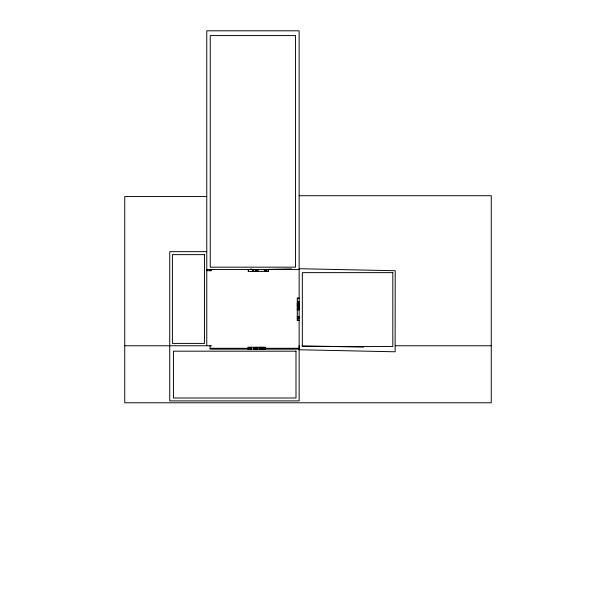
<?xml version="1.0" encoding="UTF-8"?>
<svg xmlns="http://www.w3.org/2000/svg" width="616" height="616" viewBox="0 0 616 616"><rect width="100%" height="100%" fill="white"/><g stroke="black" fill="none" stroke-linecap="round" stroke-linejoin="round"><path stroke-width="0.92" d="M299.153 345.761L299.068 349.757L395.125 351.782L395.21 270.732L299.153 268.707M206.768 270.732L211.427 270.701L211.427 269.492M268.468 269.408L291.46 268.884M299.153 195.711L491.268 195.711L491.268 402.779L124.732 402.779L124.732 196.566L206.768 196.566M206.768 251.651L169.731 251.651L169.731 400.893L299.153 400.893L299.122 30.8L206.768 30.8L206.768 345.761M206.768 269.492L299.122 269.492M250.75 271.363L248.194 271.363L248.194 269.492M251.143 271.363L253.384 271.363L253.353 269.492M253.777 271.363L256.325 271.363L256.325 269.492M258.535 271.363L256.649 271.363L256.687 269.492M258.766 271.363L261.207 271.363M261.608 271.363L264.048 271.363M299.153 298.052L297.282 298.052L297.282 300.662M297.282 298.406L299.153 298.406M297.282 301.547L299.153 301.547M297.282 302.933L299.153 302.933M299.153 303.288L297.282 303.288L297.282 301.024M299.153 303.511L297.282 303.511L297.282 305.305L299.153 305.305M297.282 303.896L299.153 303.896M297.282 304.165L299.153 304.165M297.282 304.335L299.153 304.335M297.282 305.166L299.153 305.166M297.282 305.459L299.153 305.459L297.282 305.498L297.282 308.146L299.153 308.146M297.282 305.805L299.153 305.805M297.282 306.221L299.153 306.221M297.282 307.831L299.153 307.831M299.153 308.47L297.282 308.508L297.282 310.402M297.282 308.824L299.153 308.824M297.282 309.055L299.153 309.055M297.282 309.201L299.153 309.201M297.282 309.224L299.153 309.224M297.282 309.933L299.153 309.933M297.282 316.447L299.153 316.408M297.282 316.763L299.153 316.763M297.282 317.14L299.153 317.155M297.282 318.564L299.153 318.564M297.282 318.641L299.153 318.641M297.282 320.189L299.153 320.189M299.153 320.497L297.282 320.497L297.282 316.408M124.732 345.761L211.427 345.761M395.21 345.761L491.268 345.761M253.369 347.285L251.082 347.285L251.082 349.149L251.205 347.285M258.974 347.285L256.71 347.285L256.71 349.149M262.508 347.285L265.588 347.285L265.588 349.149M210.079 348.294L248.233 348.294M265.511 348.294L299.099 348.294L299.099 349.149M299.153 349.149L210.079 349.149L210.079 345.761M302.033 345.822L363.509 347.124M297.282 310.641L297.282 313.128M297.282 313.536L297.282 316.031M268.422 269.492L268.422 271.363L264.418 271.363L264.418 269.492M268.122 269.492L268.122 271.363M266.605 269.492L266.528 271.363M265.234 347.285L265.234 349.149M265.157 269.492L265.15 271.363M264.764 269.492L264.764 271.363M263.779 347.285L263.779 349.149M263.479 347.285L263.479 349.149M262.716 347.285L262.716 349.149M262.3 349.149L262.3 347.285L261.253 347.285L261.253 349.149M261.954 347.285L261.954 349.149M261.546 347.285L261.546 349.149M260.984 349.149L260.984 347.285L259.197 347.285L259.197 349.149M260.606 347.285L260.606 349.149M260.337 347.285L260.337 349.149M260.168 347.285L260.168 349.149M259.328 347.285L259.336 349.149M258.073 269.492L258.073 271.363M257.38 269.492L257.357 271.363M257.219 269.492L257.219 271.363M257.149 347.285L257.172 349.149M256.988 269.492L256.988 271.363M256.834 347.285L256.834 349.149M256.371 349.149L256.41 347.285L253.723 347.285L253.723 349.149M255.979 269.492L256.002 271.363M256.056 347.285L256.056 349.149M255.601 269.492L255.601 271.363M255.648 347.285L255.648 349.149M255.263 269.492L255.263 271.363M254.031 347.285L254.031 349.149M253.268 269.492L253.268 271.363M252.899 269.492L252.899 271.363M251.574 347.285L251.574 349.149M251.051 268.561L251.051 269.492M250.674 349.149L250.704 347.285L248.032 347.285L248.032 349.149M250.358 347.285L250.358 349.149M249.957 347.285L249.98 349.149M248.541 269.492L248.541 271.363M248.348 347.285L248.348 349.149M210.079 269.492L210.079 270.732M295.549 35.589L210.241 35.589L210.241 267.175L295.549 267.175L295.549 35.589M204.458 254.624L172.411 254.624L172.411 343.405L204.458 343.405L204.458 254.624M392.815 272.634L302.333 272.634L302.333 346.531L392.815 346.531L392.815 272.634M295.988 351.182L173.45 351.182L173.45 397.99L295.988 397.99L295.988 351.182M264.48 349.149L264.48 347.285L264.449 349.149"/></g></svg>
